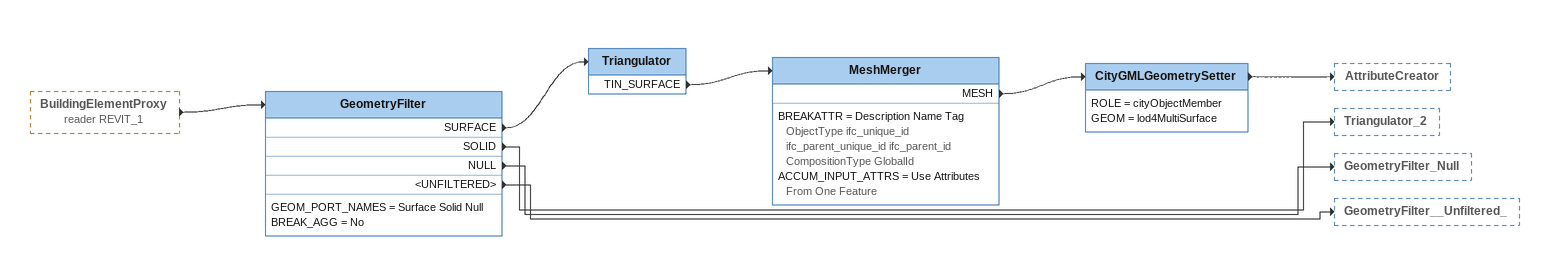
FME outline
BuildingElementProxy (reader REVIT_1) [outside]
    -> GeometryFilter
GeometryFilter
    GEOM_PORT_NAMES = Surface Solid Null
    BREAK_AGG = No
    SURFACE -> Triangulator
    SOLID -> Triangulator_2
    NULL -> GeometryFilter_Null
    <UNFILTERED> -> GeometryFilter__Unfiltered_
Triangulator
    TIN_SURFACE -> MeshMerger
MeshMerger
    BREAKATTR = Description Name Tag ObjectType ifc_unique_id ifc_parent_unique_id ifc_parent_id CompositionType GlobalId
    ACCUM_INPUT_ATTRS = Use Attributes From One Feature
    MESH -> CityGMLGeometrySetter
CityGMLGeometrySetter
    ROLE = cityObjectMember
    GEOM = lod4MultiSurface
    -> AttributeCreator
